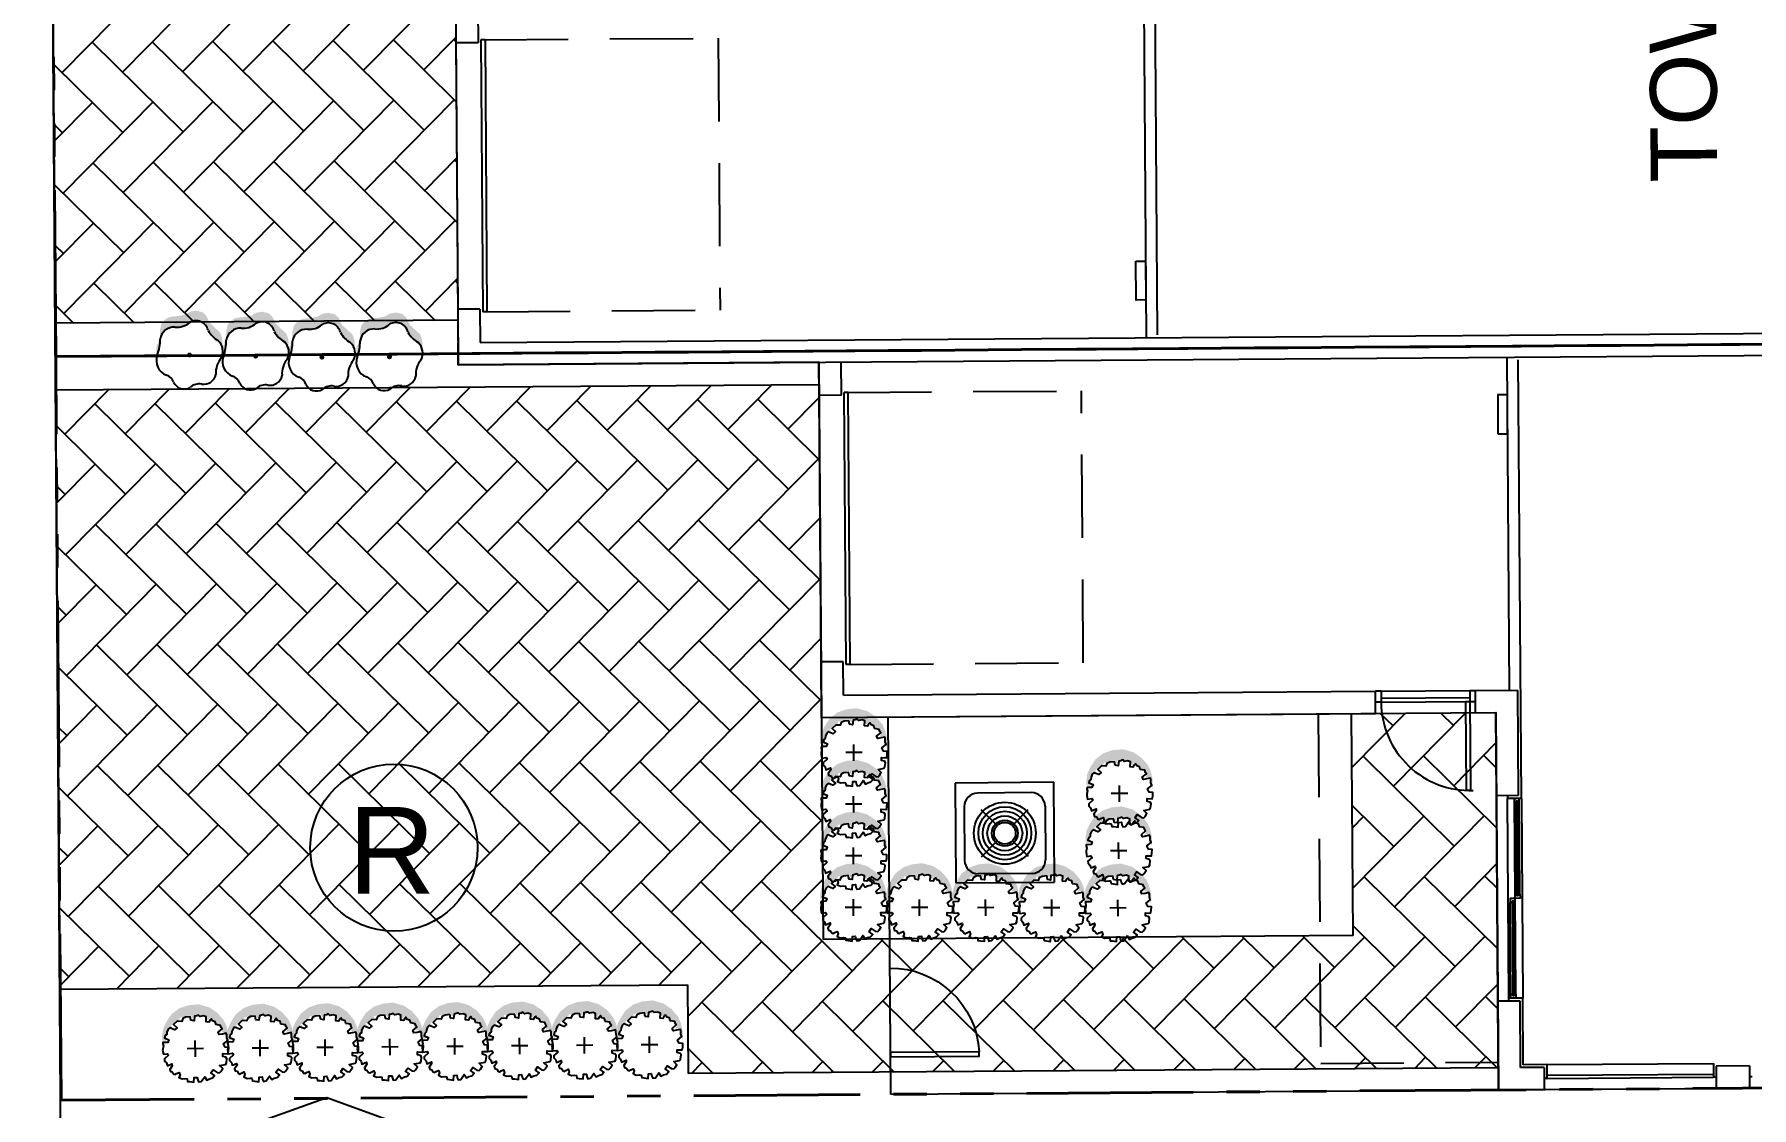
# Model space of a CAD drawing. Header units: feet. Extents: x 919634 to 928945, y 707022 to 708026.
# Drawn here: x 920989.5 to 921041.1, y 707250.6 to 707282.8 of the extents above; entities that cross this region are included whole.
import ezdxf
from ezdxf.enums import TextEntityAlignment as Align

# ---------------------------------------------------------------- set-up
doc = ezdxf.new("R2010")
doc.units = ezdxf.units.FT
doc.header["$LTSCALE"] = 20
doc.header["$MEASUREMENT"] = 0
doc.linetypes.add('Site Plan$0$HIDDEN2', pattern=[0.1875, 0.125, -0.0625])
doc.linetypes.add('Site Plan$0$PHANTOM2', pattern=[1.25, 0.625, -0.125, 0.125, -0.125, 0.125, -0.125])
for name, color, linetype in [('-u-site-xref', 7, 'Continuous'), ('LK-TREE-050M', 2, 'Continuous'), ('LK-TREE-TRNK', 32, 'Continuous'), ('LP-TREE', 15, 'Continuous'), ('Site Plan$0$-u-site-bldg_interior', 252, 'Continuous'), ('Site Plan$0$-u-site-fence', 4, 'Site Plan$0$FENCELINE1'), ('Site Plan$0$A-DOOR-EXT_WINDOWS', 253, 'Continuous'), ('Site Plan$0$A-HVAC-EXT', 253, 'Continuous'), ('Site Plan$0$SP-BLDG-ROOF ABOVE', 4, 'Site Plan$0$HIDDEN2'), ('Site Plan$0$SP-LOT PAVERS', 254, 'Continuous'), ('Site Plan$0$SP-PARKING DESIGNATION', 254, 'Continuous'), ('x-RL TH4-LP Block$0$-u-site-bldg ID', 253, 'Continuous'), ('x-RL TH4-LP Block$0$LK-SHRB-035M', 253, 'Continuous'), ('x-RL TH4-LP Block$0$LK-SHRB-TRNK', 253, 'Continuous'), ('x-RL TH4-LP Block$0$LP-SHRB', 253, 'Continuous')]:
    doc.layers.add(name, color=color, linetype=linetype)
for name, color, linetype, lineweight in [('Site Plan$0$SP-CURB', 3, 'Continuous', 25), ('Site Plan$0$SP-LOT LINES', 252, 'Site Plan$0$PHANTOM2', 40), ('Site Plan$0$SP-SIDEWALK', 2, 'Continuous', 25), ('SP-BUILDING-FOOTPRINT', 1, 'Continuous', 25)]:
    doc.layers.add(name, color=color, linetype=linetype, lineweight=lineweight)
doc.layers.add('x-RL TH4-LP Block$0$LK-SHRB-SHAD', color=253, linetype='Continuous', plot=False)
doc.layers.get('-u-site-xref').off()
doc.styles.add('Site Plan$0$ARIAL', font='arial.ttf')
doc.styles.add('x-RL TH4-LP Block$0$ARIAL', font='arial.ttf')
doc.linetypes.add('Site Plan$0$FENCELINE1', pattern='A,0.25,-0.1,[133,ltypeshp.shx,S=0.1,R=0,X=-0.1,Y=0],-0.1,1', length=1.45)

# ---------------------------------------------------------------- blocks, each defined once
blk = doc.blocks.new('Site Plan$0$DR1H902')
for p, q in [((-0.5, 0), (-0.5, 1)), ((-0.5, 1), (-0.45, 1)), ((-0.45, 0), (-0.45, 1)), ((-0.5, 0), (-0.45, 0))]:
    blk.add_line(p, q)
blk.add_arc((-0.5, 0), 1, 0, 91.707)
blk = doc.blocks.new('Site Plan$0$A$C11AE1C12')
at = {"layer": 'Site Plan$0$A-HVAC-EXT'}
for p, q in [((44, 44.54), (0, 44.54)), ((0, 44.54), (0, 0)), ((34, 40), (10, 40)), ((44, 0), (44, 44.54)), ((4, 34), (4, 10)), ((18.6, 25.4), (11.53, 32.47)), ((25.4, 25.4), (32.47, 32.47)), ((40, 34), (40, 10)), ((11.53, 11.53), (18.6, 18.6)), ((32.47, 11.53), (25.4, 18.6)), ((0, 0), (44, 0)), ((34, 4), (10, 4))]:
    blk.add_line(p, q, dxfattribs=at)
for radius in [13.81, 11.81, 9.81, 7.81, 5.81, 4.81]:
    blk.add_circle((22, 22), radius, dxfattribs=at)
for centre, start, end in [((10, 34), 90, 180), ((34, 34), 0, 90), ((10, 10), 180, 270), ((34, 10), 270, 0)]:
    blk.add_arc(centre, 6, start, end, dxfattribs=at)
blk = doc.blocks.new('Site Plan$0$A$C05C92244')
at = {"layer": 'Site Plan$0$A-DOOR-EXT_WINDOWS'}
blk.add_lwpolyline([(32, 32.05), (32, 0.04), (30.4, 0.04), (30.4, 32.05)], close=True, dxfattribs=at)
blk.add_arc((32.08, 32.08), 32.08, 180.05734, 267.00506, dxfattribs=at)
blk = doc.blocks.new('Site Plan')
at = {"layer": 'Site Plan$0$SP-LOT PAVERS'}
h = blk.add_hatch(dxfattribs=at)
h.set_pattern_fill('AR-HBONE', color=256, scale=0.32, angle=-89.58178215)
h.paths.add_polyline_path([(921016.88, 707288.317), (921016.833, 707294.984), (921022.334, 707295.022), (921022.41, 707284.356), (921002.16, 707284.211), (921002.232, 707274.212), (920990.149, 707274.125), (920990.013, 707293.125), (921010.013, 707293.268), (921010.048, 707288.268)])
h = blk.add_hatch(dxfattribs=at)
h.set_pattern_fill('AR-HBONE', color=256, scale=0.32, angle=-89.58178215)
h.paths.add_polyline_path([(921009.132, 707254.261), (920990.292, 707254.126), (920990.156, 707272.121), (921013.079, 707272.289), (921013.198, 707255.623), (921029.118, 707255.736), (921029.07, 707262.403), (921033.4, 707262.434), (921033.476, 707251.767), (921009.151, 707251.594)])
at = {"layer": 'Site Plan$0$-u-site-bldg_interior'}
for p, q in [((921023.141, 707286.945, -0.001), (921023.236, 707273.778, -0.001)), ((921002.16, 707284.211, -0.001), (921002.172, 707282.545, -0.001)), ((921002.832, 707283.549, -0.001), (921002.839, 707282.549, -0.001)), ((921022.831, 707283.692, -0.001), (921022.903, 707273.693, -0.001)), ((921002.839, 707282.549, -0.001), (921002.172, 707282.545, -0.001)), ((921002.172, 707282.545, -0.001), (921002.23, 707274.545, -0.001)), ((921003.047, 707282.634, -0.001), (921002.922, 707282.633, -0.001)), ((921002.922, 707282.633, -0.001), (921002.98, 707274.467, -0.001)), ((921003.047, 707282.634, -0.001), (921003.105, 707274.468, -0.001)), ((921002.896, 707274.55, -0.001), (921002.23, 707274.545, -0.001)), ((921002.23, 707274.545, -0.001), (921002.241, 707272.878, -0.001)), ((921002.896, 707274.55, -0.001), (921002.903, 707273.55, -0.001)), ((921003.105, 707274.468, -0.001), (921002.98, 707274.467, -0.001)), ((921002.903, 707273.55, -0.001), (921061.818, 707273.971, -0.001)), ((921002.241, 707272.878, -0.001), (921066.823, 707273.34, -0.001)), ((921033.812, 707263.104, -0.001), (921033.741, 707273.103, -0.001)), ((921034.169, 707259.856, -0.001), (921034.075, 707273.022, -0.001)), ((921013.082, 707271.956, -0.001), (921013.074, 707272.956, -0.001)), ((921013.748, 707271.96, -0.001), (921013.741, 707272.96, -0.001)), ((921013.748, 707271.96, -0.001), (921013.082, 707271.956, -0.001)), ((921013.139, 707263.956, -0.001), (921013.082, 707271.956, -0.001)), ((921013.956, 707272.045, -0.001), (921013.831, 707272.044, -0.001)), ((921013.889, 707263.878, -0.001), (921013.831, 707272.044, -0.001)), ((921014.014, 707263.879, -0.001), (921013.956, 707272.045, -0.001)), ((921013.805, 707263.961, -0.001), (921013.139, 707263.956, -0.001)), ((921013.151, 707262.289, -0.001), (921013.139, 707263.956, -0.001)), ((921013.813, 707262.961, -0.001), (921013.805, 707263.961, -0.001)), ((921014.014, 707263.879, -0.001), (921013.889, 707263.878, -0.001)), ((921013.813, 707262.961, -0.001), (921029.789, 707263.075, -0.001)), ((921029.789, 707263.075, -0.001), (921032.789, 707263.096, -0.001)), ((921029.955, 707263.076, -0.001), (921029.789, 707263.075, -0.001)), ((921029.793, 707262.408, -0.001), (921029.789, 707263.075, -0.001)), ((921029.958, 707262.742, -0.001), (921029.791, 707262.741, -0.001)), ((921029.955, 707263.076, -0.001), (921029.958, 707262.742, -0.001)), ((921029.957, 707262.867, -0.001), (921032.624, 707262.887, -0.001)), ((921029.958, 707262.742, -0.001), (921032.625, 707262.762, -0.001)), ((921032.622, 707263.095, -0.001), (921032.789, 707263.096, -0.001)), ((921032.622, 707263.095, -0.001), (921032.625, 707262.762, -0.001)), ((921032.625, 707262.762, -0.001), (921032.791, 707262.763, -0.001)), ((921032.789, 707263.096, -0.001), (921034.062, 707263.105, -0.001)), ((921032.794, 707262.43, -0.001), (921032.789, 707263.096, -0.001)), ((921034.085, 707259.939, -0.001), (921034.062, 707263.105, -0.001)), ((921013.151, 707262.289, -0.001), (921029.793, 707262.408, -0.001)), ((921032.794, 707262.43, -0.001), (921033.4, 707262.434, -0.001)), ((921033.418, 707259.934, -0.001), (921033.4, 707262.434, -0.001)), ((921034.085, 707259.939, -0.001), (921033.418, 707259.934, -0.001)), ((921033.462, 707253.767, -0.001), (921033.418, 707259.934, -0.001)), ((921033.751, 707259.936, -0.001), (921033.752, 707259.853, -0.001)), ((921034.169, 707259.856, -0.001), (921033.752, 707259.853, -0.001)), ((921033.795, 707253.853, -0.001), (921033.752, 707259.853, -0.001)), ((921034.002, 707253.98, -0.001), (921033.96, 707259.854, -0.001)), ((921034.127, 707256.981, -0.001), (921034.106, 707259.856, -0.001)), ((921034.169, 707259.856, -0.001), (921034.211, 707253.856, -0.001)), ((921033.857, 707253.851, -0.001), (921033.837, 707256.729, -0.001)), ((921034.129, 707253.772, -0.001), (921033.462, 707253.767, -0.001)), ((921033.481, 707251.101, -0.001), (921033.462, 707253.767, -0.001)), ((921034.211, 707253.856, -0.001), (921033.795, 707253.853, -0.001)), ((921033.795, 707253.77, -0.001), (921033.795, 707253.853, -0.001)), ((921034.143, 707251.772, -0.001), (921034.129, 707253.772, -0.001)), ((921034.226, 707251.856, -0.001), (921034.211, 707253.856, -0.001)), ((921034.934, 707251.861, -0.001), (921034.226, 707251.856, -0.001)), ((921034.934, 707251.861, -0.001), (921039.934, 707251.897, -0.001)), ((921034.934, 707251.861, -0.001), (921034.937, 707251.448, -0.001)), ((921039.934, 707251.897, -0.001), (921039.937, 707251.484, -0.001)), ((921034.852, 707251.777, -0.001), (921034.143, 707251.772, -0.001)), ((921034.852, 707251.777, -0.001), (921034.856, 707251.111, -0.001)), ((921034.937, 707251.448, -0.001), (921034.854, 707251.448, -0.001)), ((921034.937, 707251.541, -0.001), (921039.934, 707251.576, -0.001)), ((921034.937, 707251.448, -0.001), (921039.935, 707251.484, -0.001)), ((921040.02, 707251.484, -0.001), (921039.937, 707251.484, -0.001)), ((921041.018, 707251.821, -0.001), (921040.018, 707251.814, -0.001)), ((921040.018, 707251.814, -0.001), (921040.023, 707251.148, -0.001)), ((921041.018, 707251.821, -0.001), (921041.023, 707251.155, -0.001)), ((921041.104, 707251.492, -0.001), (921041.02, 707251.492, -0.001)), ((921034.856, 707251.111, -0.001), (921033.481, 707251.101, -0.001)), ((921034.856, 707251.111, -0.001), (921040.023, 707251.148, -0.001)), ((921041.023, 707251.155, -0.001), (921040.023, 707251.148, -0.001)), ((921041.023, 707251.155, -0.001), (921046.189, 707251.192, -0.001))]:
    blk.add_line(p, q, dxfattribs=at)
at = {"layer": 'Site Plan$0$-u-site-bldg_interior', "elevation": -0.001}
for points in [[(921022.595, 707275.988), (921022.886, 707275.99), (921022.895, 707274.823), (921022.603, 707274.821)], [(921033.465, 707270.804), (921033.757, 707270.806), (921033.749, 707271.972), (921033.457, 707271.97)], [(921034.107, 707259.731), (921034.106, 707259.856), (921033.96, 707259.854), (921033.961, 707259.729)], [(921034.013, 707259.772), (921034.033, 707256.938), (921034.075, 707256.939), (921034.055, 707259.772)], [(921033.983, 707256.73), (921033.982, 707256.855), (921033.836, 707256.854), (921033.837, 707256.729)], [(921033.889, 707256.771), (921033.909, 707253.937), (921033.95, 707253.938), (921033.93, 707256.771)], [(921034.127, 707256.981), (921034.128, 707256.856), (921033.982, 707256.855), (921033.981, 707256.98)], [(921034.002, 707253.98), (921034.003, 707253.855), (921033.857, 707253.854), (921033.856, 707253.979)]]:
    blk.add_lwpolyline(points, close=True, dxfattribs=at)
blk.add_lwpolyline([(921013.074, 707272.956), (921002.241, 707272.878), (921002.237, 707273.545)], dxfattribs=at)
at = {"layer": 'Site Plan$0$-u-site-fence', "ltscale": 0.15, "elevation": -0.001}
for points in [[(921015.232, 707250.968), (921015.151, 707262.303)], [(921015.258, 707250.971), (921033.481, 707251.101)]]:
    blk.add_lwpolyline(points, dxfattribs=at)
at = {"layer": 'Site Plan$0$SP-BLDG-ROOF ABOVE'}
for p, q in [((921003.047, 707282.634, -0.001), (921010.047, 707282.684, -0.001)), ((921010.047, 707282.684, -0.001), (921010.105, 707274.518, -0.001)), ((921003.105, 707274.468, -0.001), (921010.105, 707274.518, -0.001)), ((921013.956, 707272.045, -0.001), (921020.956, 707272.095, -0.001)), ((921021.014, 707263.929, -0.001), (921020.956, 707272.095, -0.001)), ((921014.014, 707263.879, -0.001), (921021.014, 707263.929, -0.001))]:
    blk.add_line(p, q, dxfattribs=at)
at = {"layer": 'Site Plan$0$SP-BLDG-ROOF ABOVE', "elevation": -0.001}
blk.add_lwpolyline([(921028.067, 707262.396), (921028.142, 707251.896), (921033.475, 707251.934)], dxfattribs=at)
at = {"layer": 'Site Plan$0$SP-CURB'}
blk.add_line((920991.445, 707090.176), (920988.258, 707538.193), dxfattribs=at)
at = {"layer": 'Site Plan$0$SP-LOT LINES', "ltscale": 0.4, "elevation": -0.001}
for points in [[(921083.996, 707295.796), (921084.154, 707273.797), (920990.156, 707273.125), (920989.999, 707295.125)], [(921084.154, 707273.797), (921084.313, 707251.464), (920990.316, 707250.792), (920990.156, 707273.125)]]:
    blk.add_lwpolyline(points, close=True, dxfattribs=at)
at = {"layer": 'Site Plan$0$SP-PARKING DESIGNATION'}
blk.add_circle((921000.311, 707258.376), 2.511, dxfattribs=at)
at = {"layer": 'Site Plan$0$SP-SIDEWALK'}
for p, q in [((920990.149, 707274.127, -0.001), (920990.013, 707293.125, -0.001)), ((921002.232, 707274.212, -0.001), (920990.149, 707274.125, -0.001)), ((920990.163, 707272.125, -0.001), (921013.079, 707272.289, -0.001)), ((920990.291, 707254.297, -0.001), (920990.163, 707272.119, -0.001)), ((921013.142, 707263.456, -0.001), (921013.198, 707255.623, -0.001)), ((921029.118, 707255.736, -0.001), (921029.07, 707262.403, -0.001)), ((921029.118, 707255.736, -0.001), (921013.198, 707255.623, -0.001)), ((920990.292, 707254.126, -0.001), (921009.132, 707254.261, -0.001)), ((921009.132, 707254.261, -0.001), (921009.151, 707251.594, -0.001)), ((921033.476, 707251.767, -0.001), (921009.151, 707251.594, -0.001))]:
    blk.add_line(p, q, dxfattribs=at)
at = {"layer": 'Site Plan$0$-u-site-bldg_interior', "extrusion": (5.60067e-10, 4.0024e-12, -1), "xscale": -2.666990255305789, "yscale": 2.666990255305789, "zscale": -7.111974014148773, "rotation": 179.590555555895}
blk.add_blockref('Site Plan$0$DR1H902', (-921031.291, 707262.752, 0.001), dxfattribs=at)
at = {"layer": 'Site Plan$0$-u-site-fence', "xscale": -0.08333333333333337, "yscale": 0.08333333333333337, "zscale": 0.08333333333333333, "rotation": 90.409444444105}
blk.add_blockref('Site Plan$0$A$C05C92244', (921017.875, 707254.782, -0.001), dxfattribs=at)
at = {"layer": 'Site Plan$0$A-HVAC-EXT', "extrusion": (5.60067e-10, 4.0024e-12, -1), "xscale": -0.06735359270068553, "yscale": 0.06735359270068553, "zscale": -0.06735359270068553, "rotation": 359.5905555558949}
blk.add_blockref('Site Plan$0$A$C11AE1C12', (-921017.186, 707257.318, 0.001), dxfattribs=at)
at = {"layer": 'Site Plan$0$SP-PARKING DESIGNATION', "style": 'Site Plan$0$ARIAL'}
blk.add_text('R', height=2.6, dxfattribs=at).set_placement((921000.243, 707256.997, 0), align=Align.CENTER)
blk = doc.blocks.new('x-RL TH4-LP Block$0$SHRUB-LRG-241')
at = {"layer": 'x-RL TH4-LP Block$0$LK-SHRB-SHAD'}
blk.add_hatch(color=256, dxfattribs=at).paths.add_polyline_path([(0.079, 0.498), (0.186, 0.506), (0.301, 0.491), (0.399, 0.446), (0.521, 0.367), (0.616, 0.243), (0.662, 0.107), (0.677, -0.052), (0.629, -0.217), (0.545, -0.339), (0.429, -0.437), (0.329, -0.482), (0.208, -0.508), (0.129, -0.51), (0.06, -0.5), (0.151, -0.489), (0.16, -0.467), (0.238, -0.458), (0.251, -0.432), (0.242, -0.402), (0.258, -0.404), (0.292, -0.419), (0.327, -0.395), (0.364, -0.354), (0.382, -0.321), (0.423, -0.278), (0.434, -0.256), (0.466, -0.245), (0.458, -0.215), (0.432, -0.198), (0.436, -0.187), (0.488, -0.174), (0.497, -0.141), (0.492, -0.078), (0.516, -0.052), (0.506, -0.017), (0.506, 0.026), (0.464, 0.026), (0.464, 0.046), (0.51, 0.063), (0.486, 0.148), (0.473, 0.237), (0.445, 0.239), (0.416, 0.293), (0.384, 0.3), (0.36, 0.369), (0.325, 0.35), (0.316, 0.361), (0.329, 0.391), (0.273, 0.433), (0.223, 0.437), (0.197, 0.463), (0.162, 0.476), (0.134, 0.437), (0.121, 0.452), (0.129, 0.498)])
at = {"layer": 'x-RL TH4-LP Block$0$LK-SHRB-035M'}
blk.add_lwpolyline([(-0.025, 0.499), (-0.082, 0.489), (-0.082, 0.489), (-0.082, 0.489), (-0.074, 0.425), (-0.099, 0.408), (-0.154, 0.47), (-0.187, 0.47), (-0.216, 0.442), (-0.26, 0.429), (-0.231, 0.359), (-0.26, 0.356), (-0.314, 0.393), (-0.345, 0.383), (-0.352, 0.354), (-0.387, 0.332), (-0.395, 0.31), (-0.38, 0.288), (-0.363, 0.251), (-0.403, 0.236), (-0.439, 0.253), (-0.461, 0.205), (-0.456, 0.156), (-0.461, 0.129), (-0.5, 0.121), (-0.503, 0.085), (-0.513, 0.024), (-0.442, 0.019), (-0.439, -0.025), (-0.478, -0.033), (-0.509, -0.047), (-0.503, -0.087), (-0.429, -0.14), (-0.481, -0.172), (-0.461, -0.211), (-0.449, -0.258), (-0.412, -0.292), (-0.371, -0.236), (-0.324, -0.27), (-0.366, -0.331), (-0.371, -0.368), (-0.351, -0.388), (-0.307, -0.417), (-0.26, -0.368), (-0.243, -0.459), (-0.221, -0.473), (-0.158, -0.481), (-0.136, -0.466), (-0.123, -0.42), (-0.079, -0.42), (-0.082, -0.498), (-0.042, -0.508), (0.014, -0.51), (0.019, -0.454), (0.07, -0.429), (0.122, -0.495), (0.161, -0.481), (0.207, -0.481), (0.232, -0.473), (0.22, -0.415), (0.212, -0.366), (0.247, -0.349), (0.3, -0.412), (0.319, -0.399), (0.352, -0.388), (0.364, -0.319), (0.408, -0.307), (0.42, -0.266), (0.453, -0.248), (0.438, -0.229), (0.401, -0.209), (0.406, -0.167), (0.483, -0.171), (0.499, -0.128), (0.49, -0.077), (0.512, -0.053), (0.501, -0.025), (0.494, 0.009), (0.425, 0.016), (0.433, 0.063), (0.487, 0.075), (0.481, 0.146), (0.46, 0.188), (0.418, 0.205), (0.423, 0.273), (0.369, 0.33), (0.322, 0.276), (0.322, 0.276), (0.291, 0.315), (0.291, 0.315), (0.321, 0.389), (0.299, 0.413), (0.255, 0.433), (0.22, 0.435), (0.203, 0.457), (0.166, 0.469), (0.139, 0.403), (0.097, 0.42), (0.095, 0.494), (0.078, 0.497), (0.041, 0.488), (0.003, 0.497)], close=True, dxfattribs=at)
at = {"layer": 'x-RL TH4-LP Block$0$LK-SHRB-TRNK'}
for p, q in [((-0.125, 0), (0.125, 0)), ((0, -0.125), (0, 0.125))]:
    blk.add_line(p, q, dxfattribs=at)
blk = doc.blocks.new('x-RL TH4-LP Block$0$SHRUB-LRG-003')
at = {"layer": 'x-RL TH4-LP Block$0$LK-SHRB-SHAD'}
blk.add_hatch(color=256, dxfattribs=at).paths.add_polyline_path([(0.582, 0.329), (0.547, 0.38), (0.489, 0.43), (0.401, 0.452), (0.321, 0.454), (0.286, 0.459), (0.256, 0.469), (0.249, 0.472), (0.189, 0.487), (0.159, 0.507), (0.119, 0.512), (0.102, 0.514), (0.072, 0.514), (0.007, 0.502), (0.083, 0.473, 0.064865), (0.248, 0.453, -0.006063), (0.253, 0.452), (0.256, 0.452), (0.259, 0.451, -0.129877), (0.359, 0.401), (0.368, 0.395), (0.413, 0.343), (0.418, 0.317, -0.111102), (0.432, 0.222, 0.003609), (0.432, 0.217), (0.442, 0.112, 0.012019), (0.446, 0.097), (0.483, 0.029), (0.497, 0.001, 0.007064), (0.503, -0.006, -0.048801), (0.518, -0.04), (0.525, -0.053), (0.525, -0.065, -0.097938), (0.525, -0.14), (0.525, -0.158), (0.516, -0.172, -0.107658), (0.471, -0.24), (0.458, -0.26), (0.371, -0.292), (0.269, -0.367), (0.214, -0.451), (0.144, -0.501), (0.186, -0.511), (0.259, -0.506), (0.345, -0.476), (0.411, -0.404), (0.5, -0.312), (0.607, -0.262), (0.662, -0.202), (0.685, -0.106), (0.672, -0.018), (0.627, 0.061), (0.605, 0.166), (0.597, 0.263)])
at = {"layer": 'x-RL TH4-LP Block$0$LK-SHRB-035M'}
for centre, radius, start, end in [((-0.487, 0.427), 0.191, 291.9961, 339.2866), ((-0.084, 0.274), 0.241, 69.6603, 159.1137), ((0.242, 1.096), 0.643, 247.9485, 270.591), ((0.214, 0.237), 0.219, 356.1089, 80.9259), ((-0.344, 0.086), 0.18, 113.509, 209.6004), ((0.747, 0.194), 0.316, 175.0254, 219.3558), ((-0.658, -0.144), 0.211, 348.5774, 41.8886), ((-0.265, -0.22), 0.189, 169.6437, 258.5101), ((0.337, -0.102), 0.192, 283.2701, 30.1865), ((-0.277, -0.749), 0.345, 48.5313, 94.3414), ((0.054, -0.29), 0.225, 242.861, 316.3019), ((0.586, -0.664), 0.429, 119.013, 149.3179)]:
    blk.add_arc(centre, radius, start, end, dxfattribs=at)
at = {"layer": 'x-RL TH4-LP Block$0$LK-SHRB-TRNK', "const_width": 0.0375}
blk.add_lwpolyline([(-0.019, 0, 1), (0.019, 0, 1)], format="xyb", close=True, dxfattribs=at)
blk = doc.blocks.new('x-RL TH4-LP Block', base_point=(1241.699, -401.822))
at = {"layer": 'x-RL TH4-LP Block$0$LP-SHRB'}
for name, p, xscale, yscale, zscale in [('x-RL TH4-LP Block$0$SHRUB-LRG-241', (1243.22, -311.865), 1.966899649314303, 1.966899649314303, 2.185089498506832), ('x-RL TH4-LP Block$0$SHRUB-LRG-003', (1264.049, -311.841), 1.941173180313067, 1.941173180313067, 1.941173180313067), ('x-RL TH4-LP Block$0$SHRUB-LRG-241', (1243.223, -313.814), 1.966899649314303, 1.966899649314303, 1.966899649314303), ('x-RL TH4-LP Block$0$SHRUB-LRG-003', (1264.003, -313.827), 1.941173180313067, 1.941173180313067, 1.941173180313067), ('x-RL TH4-LP Block$0$SHRUB-LRG-241', (1243.225, -315.762), 1.966899649314303, 1.966899649314303, 1.966899649314303), ('x-RL TH4-LP Block$0$SHRUB-LRG-003', (1263.958, -315.814), 1.941173180313067, 1.941173180313067, 2.426466475391333), ('x-RL TH4-LP Block$0$SHRUB-LRG-241', (1243.228, -317.71), 1.966899649314303, 1.966899649314303, 1.966899649314303), ('x-RL TH4-LP Block$0$SHRUB-LRG-003', (1263.952, -317.844), 1.941173180313067, 1.941173180313067, 2.426466475391333), ('x-RL TH4-LP Block$0$SHRUB-LRG-241', (1243.23, -319.659), 1.966899649314303, 1.966899649314303, 1.966899649314303), ('x-RL TH4-LP Block$0$SHRUB-LRG-241', (1243.233, -321.607), 1.966899649314303, 1.966899649314303, 1.966899649314303), ('x-RL TH4-LP Block$0$SHRUB-LRG-241', (1243.235, -323.555), 1.966899649314303, 1.966899649314303, 1.966899649314303), ('x-RL TH4-LP Block$0$SHRUB-LRG-241', (1243.238, -325.504), 1.966899649314303, 1.966899649314303, 1.966899649314303), ('x-RL TH4-LP Block$0$SHRUB-LRG-241', (1247.317, -331.658), 1.966899649314303, 1.966899649314303, 1.966899649314303), ('x-RL TH4-LP Block$0$SHRUB-LRG-241', (1248.868, -331.673), 1.966899649314303, 1.966899649314303, 1.966899649314303), ('x-RL TH4-LP Block$0$SHRUB-LRG-241', (1250.418, -331.688), 1.966899649314303, 1.966899649314303, 1.966899649314303), ('x-RL TH4-LP Block$0$SHRUB-LRG-241', (1251.968, -331.704), 1.966899649314303, 1.966899649314303, 2.185089498506832), ('x-RL TH4-LP Block$0$SHRUB-LRG-241', (1247.3, -333.643), 1.966899649314303, 1.966899649314303, 1.966899649314303), ('x-RL TH4-LP Block$0$SHRUB-LRG-241', (1247.282, -335.629), 1.966899649314303, 1.966899649314303, 1.966899649314303), ('x-RL TH4-LP Block$0$SHRUB-LRG-241', (1247.264, -337.615), 1.966899649314303, 1.966899649314303, 1.966899649314303), ('x-RL TH4-LP Block$0$SHRUB-LRG-241', (1247.246, -339.601), 1.966899649314303, 1.966899649314303, 1.966899649314303), ('x-RL TH4-LP Block$0$SHRUB-LRG-241', (1248.964, -339.636), 1.966899649314303, 1.966899649314303, 1.966899649314303), ('x-RL TH4-LP Block$0$SHRUB-LRG-241', (1250.681, -339.672), 1.966899649314303, 1.966899649314303, 1.966899649314303)]:
    blk.add_blockref(name, p, dxfattribs=dict(at, xscale=xscale, yscale=yscale, zscale=zscale))
at = {"layer": 'x-RL TH4-LP Block$0$-u-site-bldg ID', "insert": (1286.751, -349.088), "char_height": 2, "width": 37.47645, "attachment_point": 2, "style": 'x-RL TH4-LP Block$0$ARIAL', "bg_fill": 3, "box_fill_scale": 1.5, "bg_fill_color": 256, "bg_fill_transparency": 0}
blk.add_mtext('BLDG. 3\\P4-UNITS\\PTOWNHOME (REAR LOAD)', dxfattribs=at)
blk = doc.blocks.new('TREE-SIMP-027')
at = {"layer": 'LK-TREE-050M'}
blk.add_lwpolyline([(0.2708, 0.4238), (0.4563, 0.2673), (0.4966, 0.0396, 0.127189), (0.4527, 0.0407, 0.875318), (0.4614, -0.0349, 0.149076), (0.5024, -0.0227), (0.4596, -0.2615), (0.2826, -0.4103, 0.127189), (0.2616, -0.3718, 0.875318), (0.2005, -0.417, 0.149076), (0.2316, -0.4464), (0.0033, -0.5288), (-0.214, -0.4499, 0.127189), (-0.1912, -0.4124, 0.875318), (-0.2609, -0.3821, 0.149076), (-0.2708, -0.4238), (-0.4563, -0.2673), (-0.4966, -0.0396, 0.127189), (-0.4527, -0.0407, 0.875318), (-0.4614, 0.0349, 0.149076), (-0.5024, 0.0227), (-0.4596, 0.2615), (-0.2826, 0.4103, 0.127189), (-0.2616, 0.3718, 0.875318), (-0.2005, 0.417, 0.149076), (-0.2316, 0.4464), (-0.0033, 0.5288), (0.214, 0.4499, 0.127189), (0.1912, 0.4124, 0.875318), (0.2609, 0.3821, 0.149076)], format="xyb", close=True, dxfattribs=at)
at = {"layer": 'LK-TREE-TRNK', "const_width": 0.0375}
blk.add_lwpolyline([(-0.0187, 0, 1), (0.0188, 0, 1)], format="xyb", close=True, dxfattribs=at)

msp = doc.modelspace()

# ---------------------------------------------------------------- block references
at = {"layer": '-u-site-xref'}
msp.add_blockref('Site Plan', (0, 0), dxfattribs=at)

# ---------------------------------------------------------------- next in the draw order: linework, layer by layer
at = {"layer": 'SP-BUILDING-FOOTPRINT', "elevation": -0.001}
msp.add_lwpolyline([(921002.16, 707284.211), (921002.241, 707272.878), (921013.074, 707272.956), (921013.151, 707262.289), (921033.4, 707262.434), (921033.481, 707251.101), (921065.647, 707251.331), (921065.647, 707251.331), (921071.647, 707251.374), (921071.647, 707251.374), (921071.578, 707261.04), (921067.578, 707261.011), (921067.485, 707274.011), (921065.485, 707274.012), (921065.411, 707284.33)], dxfattribs=at)

# ---------------------------------------------------------------- next in the draw order: block references
at = {"layer": '-u-site-xref', "rotation": 90.40944451206967}
msp.add_blockref('x-RL TH4-LP Block', (921084.313, 707251.464, 0), dxfattribs=at)

# ---------------------------------------------------------------- next in the draw order: block references
at = {"layer": 'LP-TREE', "xscale": 18.91141011540282, "yscale": 18.91141011540282, "zscale": 18.91141011540282}
msp.add_blockref('TREE-SIMP-027', (920998.357, 707240.877), dxfattribs=at)

doc.saveas('drawing.dxf')
